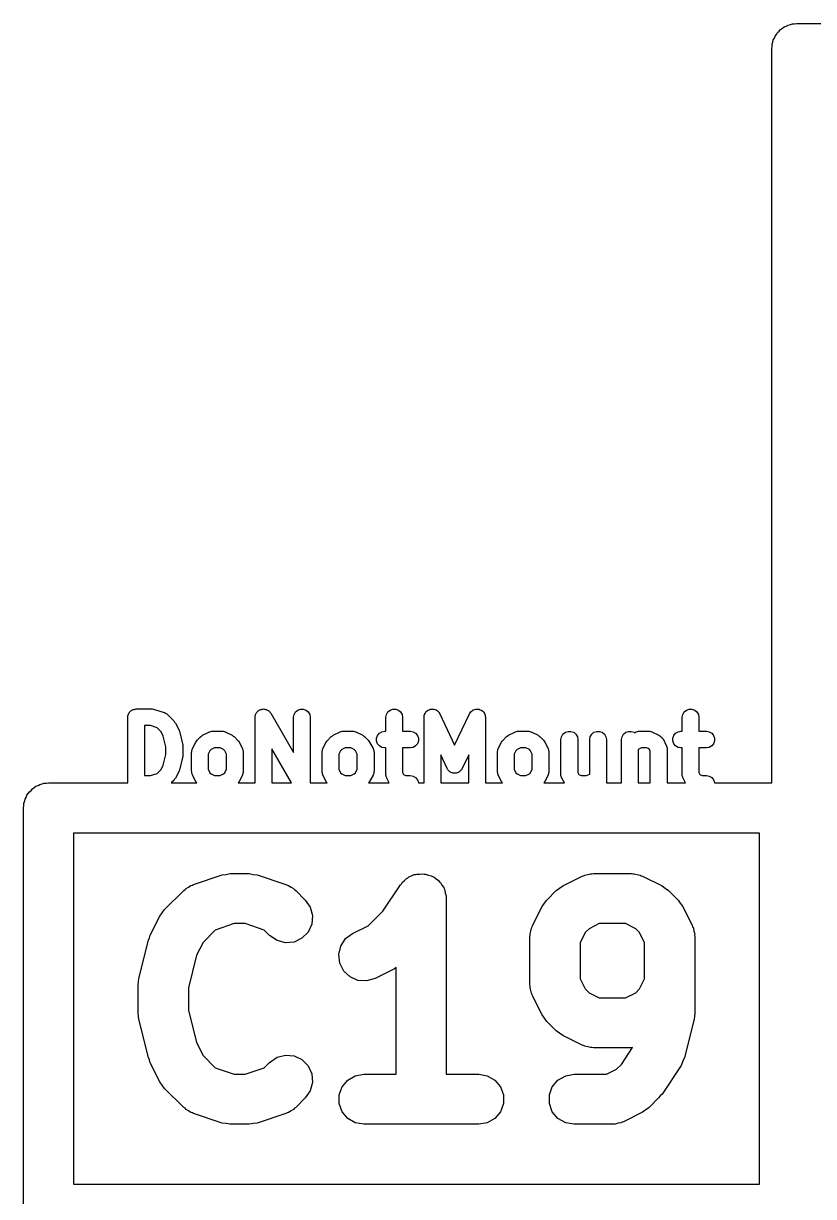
# Model space of a CAD drawing. Extents: x 103.2 to 159.1, y -150.7 to -109.
# Drawn here: x 106.539 to 108.901, y -120.68 to -117.171 of the extents above; entities that cross this region are included whole.
import ezdxf

# ---------------------------------------------------------------- set-up
doc = ezdxf.new("R2010")
doc.units = 0
doc.header["$MEASUREMENT"] = 0
doc.layers.add('BLACK', color=7, linetype='CONTINUOUS')

msp = doc.modelspace()

# ---------------------------------------------------------------- linework, layer by layer
at = {"layer": 'Black'}
for p, q in [((108.808, -117.185), (108.813, -117.181)), ((108.813, -117.181), (108.819, -117.179)), ((108.819, -117.179), (108.825, -117.176)), ((108.825, -117.176), (108.832, -117.174)), ((108.832, -117.174), (108.838, -117.172)), ((108.838, -117.172), (108.844, -117.172)), ((108.844, -117.172), (108.851, -117.171)), ((108.851, -117.171), (110.051, -117.171)), ((108.78, -117.22), (108.784, -117.215)), ((108.784, -117.215), (108.786, -117.209)), ((108.786, -117.209), (108.79, -117.204)), ((108.79, -117.204), (108.793, -117.198)), ((108.793, -117.198), (108.798, -117.194)), ((108.798, -117.194), (108.802, -117.189)), ((108.802, -117.189), (108.808, -117.185)), ((108.776, -117.246), (108.777, -117.24)), ((108.776, -119.443), (108.776, -117.246)), ((108.777, -117.233), (108.779, -117.227)), ((108.777, -117.24), (108.777, -117.233)), ((108.779, -117.227), (108.78, -117.22)), ((106.851, -119.242), (106.852, -119.24)), ((106.851, -119.244), (106.851, -119.242)), ((106.851, -119.246), (106.851, -119.244)), ((106.851, -119.443), (106.851, -119.246)), ((106.852, -119.238), (106.854, -119.236)), ((106.852, -119.24), (106.852, -119.238)), ((106.854, -119.234), (106.856, -119.232)), ((106.854, -119.236), (106.854, -119.234)), ((106.856, -119.232), (106.857, -119.23)), ((106.857, -119.23), (106.858, -119.229)), ((106.858, -119.229), (106.86, -119.227)), ((106.86, -119.227), (106.862, -119.226)), ((106.862, -119.226), (106.863, -119.225)), ((106.863, -119.225), (106.865, -119.224)), ((106.865, -119.224), (106.867, -119.223)), ((106.867, -119.223), (106.87, -119.223)), ((106.87, -119.223), (106.872, -119.222)), ((106.872, -119.222), (106.874, -119.222)), ((106.874, -119.222), (106.876, -119.221)), ((106.876, -119.221), (106.924, -119.221)), ((106.924, -119.221), (106.927, -119.222)), ((106.927, -119.222), (106.931, -119.223)), ((106.931, -119.223), (106.96, -119.232)), ((106.96, -119.232), (106.961, -119.233)), ((106.961, -119.233), (106.963, -119.233)), ((106.963, -119.233), (106.965, -119.235)), ((106.965, -119.235), (106.968, -119.236)), ((106.968, -119.236), (106.969, -119.237)), ((106.969, -119.237), (106.97, -119.238)), ((106.97, -119.238), (106.989, -119.257)), ((107.232, -119.242), (107.233, -119.24)), ((107.232, -119.244), (107.232, -119.242)), ((107.232, -119.246), (107.232, -119.244)), ((107.232, -119.443), (107.232, -119.246)), ((107.233, -119.238), (107.234, -119.236)), ((107.233, -119.24), (107.233, -119.238)), ((107.234, -119.236), (107.235, -119.234)), ((107.235, -119.234), (107.237, -119.232)), ((107.237, -119.232), (107.238, -119.23)), ((107.238, -119.23), (107.239, -119.229)), ((107.239, -119.229), (107.241, -119.227)), ((107.241, -119.227), (107.243, -119.226)), ((107.243, -119.226), (107.244, -119.225)), ((107.244, -119.225), (107.246, -119.224)), ((107.246, -119.224), (107.248, -119.223)), ((107.248, -119.223), (107.251, -119.223)), ((107.251, -119.223), (107.253, -119.222)), ((107.253, -119.222), (107.255, -119.222)), ((107.255, -119.222), (107.257, -119.221)), ((107.257, -119.221), (107.259, -119.222)), ((107.259, -119.222), (107.261, -119.222)), ((107.261, -119.222), (107.263, -119.223)), ((107.263, -119.223), (107.266, -119.223)), ((107.266, -119.223), (107.267, -119.224)), ((107.267, -119.224), (107.269, -119.225)), ((107.269, -119.225), (107.271, -119.226)), ((107.271, -119.226), (107.273, -119.227)), ((107.273, -119.227), (107.274, -119.229)), ((107.274, -119.229), (107.276, -119.23)), ((107.276, -119.23), (107.277, -119.232)), ((107.277, -119.232), (107.279, -119.234)), ((107.279, -119.234), (107.346, -119.352)), ((107.346, -119.246), (107.348, -119.238)), ((107.346, -119.352), (107.346, -119.246)), ((107.348, -119.238), (107.352, -119.23)), ((107.352, -119.23), (107.359, -119.225)), ((107.359, -119.225), (107.367, -119.222)), ((107.367, -119.222), (107.375, -119.222)), ((107.375, -119.222), (107.384, -119.225)), ((107.384, -119.225), (107.39, -119.23)), ((107.39, -119.23), (107.395, -119.238)), ((107.395, -119.238), (107.396, -119.246)), ((107.396, -119.246), (107.396, -119.443)), ((107.622, -119.246), (107.624, -119.238)), ((107.622, -119.288), (107.622, -119.246)), ((107.624, -119.238), (107.628, -119.23)), ((107.628, -119.23), (107.635, -119.225)), ((107.635, -119.225), (107.643, -119.222)), ((107.643, -119.222), (107.652, -119.222)), ((107.652, -119.222), (107.66, -119.225)), ((107.66, -119.225), (107.666, -119.23)), ((107.666, -119.23), (107.671, -119.238)), ((107.671, -119.238), (107.672, -119.246)), ((107.672, -119.246), (107.672, -119.288)), ((107.737, -119.24), (107.738, -119.239)), ((107.737, -119.243), (107.737, -119.24)), ((107.737, -119.246), (107.737, -119.243)), ((107.737, -119.443), (107.737, -119.246)), ((107.738, -119.238), (107.74, -119.235)), ((107.738, -119.239), (107.738, -119.238)), ((107.74, -119.235), (107.741, -119.232)), ((107.741, -119.232), (107.742, -119.231)), ((107.742, -119.23), (107.745, -119.228)), ((107.742, -119.231), (107.742, -119.23)), ((107.745, -119.228), (107.747, -119.226)), ((107.747, -119.226), (107.748, -119.226)), ((107.748, -119.226), (107.749, -119.225)), ((107.749, -119.225), (107.752, -119.224)), ((107.752, -119.224), (107.755, -119.222)), ((107.755, -119.222), (107.756, -119.222)), ((107.756, -119.222), (107.757, -119.222)), ((107.757, -119.222), (107.761, -119.222)), ((107.761, -119.222), (107.764, -119.222)), ((107.764, -119.222), (107.765, -119.222)), ((107.765, -119.222), (107.766, -119.222)), ((107.766, -119.222), (107.769, -119.223)), ((107.769, -119.223), (107.772, -119.224)), ((107.772, -119.224), (107.773, -119.224)), ((107.773, -119.224), (107.774, -119.225)), ((107.774, -119.225), (107.777, -119.227)), ((107.777, -119.227), (107.779, -119.229)), ((107.779, -119.229), (107.78, -119.23)), ((107.78, -119.23), (107.781, -119.23)), ((107.781, -119.23), (107.782, -119.233)), ((107.782, -119.233), (107.784, -119.236)), ((107.784, -119.236), (107.828, -119.33)), ((107.828, -119.33), (107.872, -119.236)), ((107.872, -119.236), (107.874, -119.233)), ((107.874, -119.233), (107.876, -119.23)), ((107.876, -119.23), (107.877, -119.23)), ((107.877, -119.229), (107.88, -119.227)), ((107.877, -119.23), (107.877, -119.229)), ((107.88, -119.227), (107.882, -119.225)), ((107.882, -119.225), (107.883, -119.224)), ((107.883, -119.224), (107.884, -119.224)), ((107.884, -119.224), (107.888, -119.223)), ((107.888, -119.223), (107.891, -119.222)), ((107.891, -119.222), (107.892, -119.222)), ((107.892, -119.222), (107.893, -119.222)), ((107.893, -119.222), (107.896, -119.222)), ((107.896, -119.222), (107.899, -119.222)), ((107.899, -119.222), (107.9, -119.222)), ((107.9, -119.222), (107.901, -119.222)), ((107.901, -119.222), (107.904, -119.224)), ((107.904, -119.224), (107.907, -119.225)), ((107.907, -119.225), (107.908, -119.226)), ((107.908, -119.226), (107.909, -119.226)), ((107.909, -119.226), (107.912, -119.228)), ((107.912, -119.228), (107.914, -119.23)), ((107.914, -119.23), (107.915, -119.231)), ((107.915, -119.231), (107.915, -119.232)), ((107.915, -119.232), (107.917, -119.235)), ((107.917, -119.235), (107.918, -119.238)), ((107.918, -119.238), (107.919, -119.239)), ((107.919, -119.239), (107.919, -119.24)), ((107.919, -119.24), (107.919, -119.243)), ((107.919, -119.243), (107.92, -119.246)), ((107.92, -119.246), (107.92, -119.443)), ((108.508, -119.246), (108.51, -119.238)), ((108.508, -119.288), (108.508, -119.246)), ((108.51, -119.238), (108.514, -119.23)), ((108.514, -119.23), (108.521, -119.225)), ((108.521, -119.225), (108.529, -119.222)), ((108.529, -119.222), (108.537, -119.222)), ((108.537, -119.222), (108.546, -119.225)), ((108.546, -119.225), (108.552, -119.23)), ((108.552, -119.23), (108.557, -119.238)), ((108.557, -119.238), (108.558, -119.246)), ((108.558, -119.246), (108.558, -119.288)), ((106.901, -119.271), (106.901, -119.421)), ((106.919, -119.271), (106.901, -119.271)), ((106.939, -119.278), (106.919, -119.271)), ((106.951, -119.29), (106.939, -119.278)), ((106.989, -119.257), (106.991, -119.261)), ((106.991, -119.261), (106.994, -119.264)), ((106.994, -119.264), (107.003, -119.283)), ((107.003, -119.283), (107.004, -119.286)), ((107.004, -119.286), (107.005, -119.288)), ((106.957, -119.303), (106.951, -119.29)), ((106.965, -119.335), (106.957, -119.303)), ((107.005, -119.288), (107.014, -119.326)), ((107.044, -119.34), (107.054, -119.321)), ((107.054, -119.321), (107.056, -119.318)), ((107.056, -119.318), (107.058, -119.315)), ((107.058, -119.315), (107.068, -119.305)), ((107.068, -119.305), (107.071, -119.303)), ((107.071, -119.303), (107.074, -119.3)), ((107.074, -119.3), (107.093, -119.291)), ((107.093, -119.291), (107.095, -119.29)), ((107.095, -119.29), (107.096, -119.29)), ((107.096, -119.29), (107.099, -119.289)), ((107.099, -119.289), (107.102, -119.288)), ((107.102, -119.288), (107.103, -119.288)), ((107.103, -119.288), (107.104, -119.288)), ((107.104, -119.288), (107.133, -119.288)), ((107.133, -119.288), (107.134, -119.288)), ((107.134, -119.288), (107.136, -119.288)), ((107.136, -119.288), (107.139, -119.289)), ((107.139, -119.289), (107.142, -119.29)), ((107.142, -119.29), (107.143, -119.29)), ((107.143, -119.29), (107.144, -119.291)), ((107.144, -119.291), (107.163, -119.3)), ((107.163, -119.3), (107.166, -119.303)), ((107.166, -119.303), (107.17, -119.305)), ((107.17, -119.305), (107.179, -119.315)), ((107.179, -119.315), (107.182, -119.318)), ((107.182, -119.318), (107.184, -119.321)), ((107.184, -119.321), (107.194, -119.34)), ((107.434, -119.34), (107.444, -119.321)), ((107.444, -119.321), (107.446, -119.318)), ((107.446, -119.318), (107.449, -119.315)), ((107.449, -119.315), (107.458, -119.305)), ((107.458, -119.305), (107.462, -119.303)), ((107.462, -119.303), (107.465, -119.3)), ((107.465, -119.3), (107.484, -119.291)), ((107.484, -119.291), (107.485, -119.29)), ((107.485, -119.29), (107.486, -119.29)), ((107.486, -119.29), (107.489, -119.289)), ((107.489, -119.289), (107.492, -119.288)), ((107.492, -119.288), (107.494, -119.288)), ((107.494, -119.288), (107.495, -119.288)), ((107.495, -119.288), (107.524, -119.288)), ((107.524, -119.288), (107.525, -119.288)), ((107.525, -119.288), (107.526, -119.288)), ((107.526, -119.288), (107.529, -119.289)), ((107.529, -119.289), (107.532, -119.29)), ((107.532, -119.29), (107.533, -119.29)), ((107.533, -119.29), (107.535, -119.291)), ((107.535, -119.291), (107.554, -119.3)), ((107.554, -119.3), (107.557, -119.303)), ((107.557, -119.303), (107.56, -119.305)), ((107.56, -119.305), (107.57, -119.315)), ((107.57, -119.315), (107.572, -119.318)), ((107.572, -119.318), (107.574, -119.321)), ((107.574, -119.321), (107.584, -119.34)), ((107.594, -119.309), (107.597, -119.301)), ((107.594, -119.317), (107.594, -119.309)), ((107.597, -119.326), (107.594, -119.317)), ((107.597, -119.301), (107.603, -119.294)), ((107.603, -119.294), (107.61, -119.29)), ((107.61, -119.29), (107.619, -119.288)), ((107.619, -119.288), (107.622, -119.288)), ((107.672, -119.288), (107.695, -119.288)), ((107.695, -119.288), (107.704, -119.29)), ((107.704, -119.29), (107.711, -119.294)), ((107.711, -119.294), (107.717, -119.301)), ((107.717, -119.301), (107.72, -119.309)), ((107.72, -119.317), (107.717, -119.326)), ((107.72, -119.309), (107.72, -119.317)), ((107.958, -119.34), (107.968, -119.321)), ((107.968, -119.321), (107.97, -119.318)), ((107.97, -119.318), (107.973, -119.315)), ((107.973, -119.315), (107.982, -119.305)), ((107.982, -119.305), (107.985, -119.303)), ((107.985, -119.303), (107.989, -119.3)), ((107.989, -119.3), (108.008, -119.291)), ((108.008, -119.291), (108.009, -119.29)), ((108.009, -119.29), (108.01, -119.29)), ((108.01, -119.29), (108.013, -119.289)), ((108.013, -119.289), (108.016, -119.288)), ((108.016, -119.288), (108.017, -119.288)), ((108.017, -119.288), (108.019, -119.288)), ((108.019, -119.288), (108.047, -119.288)), ((108.047, -119.288), (108.049, -119.288)), ((108.049, -119.288), (108.05, -119.288)), ((108.05, -119.288), (108.053, -119.289)), ((108.053, -119.289), (108.056, -119.29)), ((108.056, -119.29), (108.057, -119.29)), ((108.057, -119.29), (108.059, -119.291)), ((108.059, -119.291), (108.078, -119.3)), ((108.078, -119.3), (108.081, -119.303)), ((108.081, -119.303), (108.084, -119.305)), ((108.084, -119.305), (108.094, -119.315)), ((108.094, -119.315), (108.096, -119.318)), ((108.096, -119.318), (108.098, -119.321)), ((108.098, -119.321), (108.108, -119.34)), ((108.146, -119.313), (108.148, -119.305)), ((108.146, -119.418), (108.146, -119.313)), ((108.148, -119.305), (108.152, -119.297)), ((108.152, -119.297), (108.159, -119.291)), ((108.159, -119.291), (108.167, -119.289)), ((108.167, -119.289), (108.175, -119.289)), ((108.175, -119.289), (108.184, -119.291)), ((108.184, -119.291), (108.19, -119.297)), ((108.19, -119.297), (108.195, -119.305)), ((108.195, -119.305), (108.196, -119.313)), ((108.196, -119.313), (108.196, -119.412)), ((108.232, -119.313), (108.233, -119.305)), ((108.232, -119.417), (108.232, -119.313)), ((108.233, -119.305), (108.238, -119.297)), ((108.238, -119.297), (108.244, -119.291)), ((108.244, -119.291), (108.253, -119.289)), ((108.253, -119.289), (108.261, -119.289)), ((108.261, -119.289), (108.269, -119.291)), ((108.269, -119.291), (108.276, -119.297)), ((108.276, -119.297), (108.28, -119.305)), ((108.28, -119.305), (108.282, -119.313)), ((108.282, -119.313), (108.282, -119.443)), ((108.327, -119.313), (108.329, -119.305)), ((108.327, -119.443), (108.327, -119.313)), ((108.329, -119.305), (108.333, -119.297)), ((108.333, -119.297), (108.34, -119.291)), ((108.34, -119.291), (108.348, -119.289)), ((108.348, -119.289), (108.356, -119.289)), ((108.356, -119.289), (108.365, -119.291)), ((108.365, -119.291), (108.366, -119.293)), ((108.366, -119.293), (108.369, -119.291)), ((108.369, -119.291), (108.371, -119.29)), ((108.371, -119.29), (108.372, -119.29)), ((108.372, -119.29), (108.375, -119.289)), ((108.375, -119.289), (108.378, -119.288)), ((108.378, -119.288), (108.379, -119.288)), ((108.379, -119.288), (108.381, -119.288)), ((108.381, -119.288), (108.409, -119.288)), ((108.409, -119.288), (108.411, -119.288)), ((108.411, -119.288), (108.412, -119.288)), ((108.412, -119.288), (108.415, -119.289)), ((108.415, -119.289), (108.418, -119.29)), ((108.418, -119.29), (108.419, -119.29)), ((108.419, -119.29), (108.42, -119.291)), ((108.42, -119.291), (108.439, -119.3)), ((108.439, -119.3), (108.442, -119.302)), ((108.442, -119.302), (108.445, -119.305)), ((108.445, -119.305), (108.446, -119.305)), ((108.446, -119.305), (108.446, -119.305)), ((108.446, -119.305), (108.448, -119.309)), ((108.448, -119.309), (108.451, -119.311)), ((108.451, -119.311), (108.46, -119.331)), ((108.48, -119.309), (108.483, -119.301)), ((108.48, -119.317), (108.48, -119.309)), ((108.483, -119.326), (108.48, -119.317)), ((108.483, -119.301), (108.488, -119.294)), ((108.488, -119.294), (108.496, -119.29)), ((108.496, -119.29), (108.504, -119.288)), ((108.504, -119.288), (108.508, -119.288)), ((108.558, -119.288), (108.581, -119.288)), ((108.581, -119.288), (108.589, -119.29)), ((108.589, -119.29), (108.597, -119.294)), ((108.597, -119.294), (108.602, -119.301)), ((108.602, -119.301), (108.605, -119.309)), ((108.605, -119.317), (108.602, -119.326)), ((108.605, -119.309), (108.605, -119.317)), ((106.957, -119.39), (106.965, -119.358)), ((106.965, -119.358), (106.965, -119.335)), ((107.014, -119.326), (107.015, -119.329)), ((107.015, -119.329), (107.015, -119.332)), ((107.015, -119.332), (107.015, -119.361)), ((107.041, -119.351), (107.042, -119.35)), ((107.041, -119.408), (107.041, -119.351)), ((107.042, -119.346), (107.043, -119.343)), ((107.042, -119.348), (107.042, -119.346)), ((107.042, -119.35), (107.042, -119.348)), ((107.043, -119.343), (107.044, -119.341)), ((107.044, -119.341), (107.044, -119.34)), ((107.096, -119.347), (107.091, -119.357)), ((107.091, -119.357), (107.091, -119.402)), ((107.1, -119.343), (107.096, -119.347)), ((107.11, -119.338), (107.1, -119.343)), ((107.127, -119.338), (107.11, -119.338)), ((107.137, -119.343), (107.127, -119.338)), ((107.141, -119.347), (107.137, -119.343)), ((107.146, -119.357), (107.141, -119.347)), ((107.146, -119.402), (107.146, -119.357)), ((107.194, -119.34), (107.194, -119.341)), ((107.194, -119.341), (107.195, -119.343)), ((107.195, -119.343), (107.195, -119.346)), ((107.195, -119.346), (107.196, -119.348)), ((107.196, -119.348), (107.196, -119.35)), ((107.196, -119.35), (107.196, -119.351)), ((107.196, -119.351), (107.196, -119.408)), ((107.34, -119.443), (107.282, -119.341)), ((107.282, -119.341), (107.282, -119.443)), ((107.432, -119.348), (107.433, -119.346)), ((107.432, -119.35), (107.432, -119.348)), ((107.432, -119.351), (107.432, -119.35)), ((107.432, -119.408), (107.432, -119.351)), ((107.433, -119.343), (107.434, -119.341)), ((107.433, -119.346), (107.433, -119.343)), ((107.434, -119.341), (107.434, -119.34)), ((107.487, -119.347), (107.482, -119.357)), ((107.482, -119.357), (107.482, -119.402)), ((107.491, -119.343), (107.487, -119.347)), ((107.501, -119.338), (107.491, -119.343)), ((107.518, -119.338), (107.501, -119.338)), ((107.528, -119.343), (107.518, -119.338)), ((107.532, -119.347), (107.528, -119.343)), ((107.537, -119.357), (107.532, -119.347)), ((107.537, -119.402), (107.537, -119.357)), ((107.584, -119.34), (107.584, -119.341)), ((107.584, -119.341), (107.585, -119.343)), ((107.585, -119.343), (107.586, -119.346)), ((107.586, -119.346), (107.586, -119.348)), ((107.586, -119.348), (107.586, -119.35)), ((107.586, -119.35), (107.587, -119.351)), ((107.587, -119.351), (107.587, -119.408)), ((107.603, -119.332), (107.597, -119.326)), ((107.61, -119.337), (107.603, -119.332)), ((107.619, -119.338), (107.61, -119.337)), ((107.622, -119.338), (107.619, -119.338)), ((107.622, -119.418), (107.622, -119.338)), ((107.695, -119.338), (107.672, -119.338)), ((107.672, -119.338), (107.672, -119.412)), ((107.704, -119.337), (107.695, -119.338)), ((107.711, -119.332), (107.704, -119.337)), ((107.717, -119.326), (107.711, -119.332)), ((107.956, -119.348), (107.957, -119.346)), ((107.956, -119.35), (107.956, -119.348)), ((107.956, -119.351), (107.956, -119.35)), ((107.956, -119.408), (107.956, -119.351)), ((107.957, -119.343), (107.958, -119.341)), ((107.957, -119.346), (107.957, -119.343)), ((107.958, -119.341), (107.958, -119.34)), ((108.011, -119.347), (108.006, -119.357)), ((108.006, -119.357), (108.006, -119.402)), ((108.015, -119.343), (108.011, -119.347)), ((108.025, -119.338), (108.015, -119.343)), ((108.041, -119.338), (108.025, -119.338)), ((108.052, -119.343), (108.041, -119.338)), ((108.055, -119.347), (108.052, -119.343)), ((108.06, -119.357), (108.055, -119.347)), ((108.06, -119.402), (108.06, -119.357)), ((108.108, -119.34), (108.108, -119.341)), ((108.108, -119.341), (108.109, -119.343)), ((108.109, -119.343), (108.109, -119.346)), ((108.109, -119.346), (108.11, -119.348)), ((108.11, -119.348), (108.11, -119.35)), ((108.11, -119.35), (108.11, -119.351)), ((108.11, -119.351), (108.11, -119.408)), ((108.387, -119.338), (108.377, -119.343)), ((108.377, -119.343), (108.377, -119.443)), ((108.403, -119.338), (108.387, -119.338)), ((108.41, -119.341), (108.403, -119.338)), ((108.413, -119.348), (108.41, -119.341)), ((108.413, -119.443), (108.413, -119.348)), ((108.46, -119.331), (108.461, -119.332)), ((108.461, -119.332), (108.461, -119.333)), ((108.461, -119.333), (108.462, -119.336)), ((108.462, -119.336), (108.463, -119.339)), ((108.463, -119.339), (108.463, -119.34)), ((108.463, -119.34), (108.463, -119.342)), ((108.463, -119.342), (108.463, -119.443)), ((108.488, -119.332), (108.483, -119.326)), ((108.496, -119.337), (108.488, -119.332)), ((108.504, -119.338), (108.496, -119.337)), ((108.508, -119.338), (108.504, -119.338)), ((108.508, -119.418), (108.508, -119.338)), ((108.581, -119.338), (108.558, -119.338)), ((108.558, -119.338), (108.558, -119.412)), ((108.589, -119.337), (108.581, -119.338)), ((108.597, -119.332), (108.589, -119.337)), ((108.602, -119.326), (108.597, -119.332)), ((106.951, -119.403), (106.957, -119.39)), ((107.014, -119.367), (107.005, -119.405)), ((107.015, -119.364), (107.014, -119.367)), ((107.015, -119.361), (107.015, -119.364)), ((107.806, -119.4), (107.787, -119.359)), ((107.787, -119.359), (107.787, -119.443)), ((107.87, -119.359), (107.851, -119.4)), ((107.87, -119.443), (107.87, -119.359)), ((106.901, -119.421), (106.919, -119.421)), ((106.919, -119.421), (106.939, -119.415)), ((106.939, -119.415), (106.951, -119.403)), ((107.003, -119.41), (106.994, -119.429)), ((107.004, -119.407), (107.003, -119.41)), ((107.005, -119.405), (107.004, -119.407)), ((107.042, -119.41), (107.041, -119.408)), ((107.042, -119.411), (107.042, -119.41)), ((107.042, -119.414), (107.042, -119.411)), ((107.043, -119.417), (107.042, -119.414)), ((107.044, -119.418), (107.043, -119.417)), ((107.044, -119.42), (107.044, -119.418)), ((107.054, -119.439), (107.044, -119.42)), ((107.091, -119.402), (107.096, -119.413)), ((107.096, -119.413), (107.1, -119.416)), ((107.1, -119.416), (107.11, -119.421)), ((107.11, -119.421), (107.127, -119.421)), ((107.127, -119.421), (107.137, -119.416)), ((107.137, -119.416), (107.141, -119.413)), ((107.141, -119.413), (107.146, -119.402)), ((107.194, -119.42), (107.184, -119.439)), ((107.195, -119.417), (107.194, -119.418)), ((107.194, -119.418), (107.194, -119.42)), ((107.196, -119.411), (107.195, -119.414)), ((107.195, -119.414), (107.195, -119.417)), ((107.196, -119.408), (107.196, -119.41)), ((107.196, -119.41), (107.196, -119.411)), ((107.432, -119.41), (107.432, -119.408)), ((107.432, -119.411), (107.432, -119.41)), ((107.433, -119.414), (107.432, -119.411)), ((107.433, -119.417), (107.433, -119.414)), ((107.434, -119.418), (107.433, -119.417)), ((107.434, -119.42), (107.434, -119.418)), ((107.444, -119.439), (107.434, -119.42)), ((107.482, -119.402), (107.487, -119.413)), ((107.487, -119.413), (107.491, -119.416)), ((107.491, -119.416), (107.501, -119.421)), ((107.501, -119.421), (107.518, -119.421)), ((107.518, -119.421), (107.528, -119.416)), ((107.528, -119.416), (107.532, -119.413)), ((107.532, -119.413), (107.537, -119.402)), ((107.584, -119.42), (107.574, -119.439)), ((107.585, -119.417), (107.584, -119.418)), ((107.584, -119.418), (107.584, -119.42)), ((107.586, -119.414), (107.585, -119.417)), ((107.587, -119.408), (107.586, -119.41)), ((107.586, -119.41), (107.586, -119.411)), ((107.586, -119.411), (107.586, -119.414)), ((107.623, -119.419), (107.622, -119.418)), ((107.622, -119.421), (107.623, -119.419)), ((107.623, -119.424), (107.622, -119.421)), ((107.624, -119.426), (107.623, -119.424)), ((107.625, -119.428), (107.624, -119.426)), ((107.625, -119.429), (107.625, -119.428)), ((107.672, -119.412), (107.675, -119.418)), ((107.675, -119.418), (107.682, -119.421)), ((107.682, -119.421), (107.695, -119.421)), ((107.695, -119.421), (107.704, -119.423)), ((107.704, -119.423), (107.711, -119.427)), ((107.711, -119.427), (107.717, -119.434)), ((107.807, -119.402), (107.806, -119.4)), ((107.808, -119.404), (107.807, -119.402)), ((107.809, -119.405), (107.808, -119.404)), ((107.811, -119.407), (107.809, -119.405)), ((107.812, -119.408), (107.811, -119.407)), ((107.814, -119.41), (107.812, -119.408)), ((107.816, -119.411), (107.814, -119.41)), ((107.818, -119.412), (107.816, -119.411)), ((107.82, -119.413), (107.818, -119.412)), ((107.822, -119.413), (107.82, -119.413)), ((107.824, -119.414), (107.822, -119.413)), ((107.826, -119.414), (107.824, -119.414)), ((107.828, -119.414), (107.826, -119.414)), ((107.83, -119.414), (107.828, -119.414)), ((107.833, -119.414), (107.83, -119.414)), ((107.835, -119.413), (107.833, -119.414)), ((107.837, -119.413), (107.835, -119.413)), ((107.839, -119.412), (107.837, -119.413)), ((107.841, -119.411), (107.839, -119.412)), ((107.843, -119.41), (107.841, -119.411)), ((107.844, -119.408), (107.843, -119.41)), ((107.846, -119.407), (107.844, -119.408)), ((107.847, -119.405), (107.846, -119.407)), ((107.849, -119.404), (107.847, -119.405)), ((107.85, -119.402), (107.849, -119.404)), ((107.851, -119.4), (107.85, -119.402)), ((107.956, -119.41), (107.956, -119.408)), ((107.956, -119.411), (107.956, -119.41)), ((107.957, -119.414), (107.956, -119.411)), ((107.957, -119.417), (107.957, -119.414)), ((107.958, -119.418), (107.957, -119.417)), ((107.958, -119.42), (107.958, -119.418)), ((107.968, -119.439), (107.958, -119.42)), ((108.006, -119.402), (108.011, -119.413)), ((108.011, -119.413), (108.015, -119.416)), ((108.015, -119.416), (108.025, -119.421)), ((108.025, -119.421), (108.041, -119.421)), ((108.041, -119.421), (108.052, -119.416)), ((108.052, -119.416), (108.055, -119.413)), ((108.055, -119.413), (108.06, -119.402)), ((108.108, -119.42), (108.098, -119.439)), ((108.109, -119.417), (108.108, -119.418)), ((108.108, -119.418), (108.108, -119.42)), ((108.11, -119.411), (108.109, -119.414)), ((108.109, -119.414), (108.109, -119.417)), ((108.11, -119.408), (108.11, -119.41)), ((108.11, -119.41), (108.11, -119.411)), ((108.146, -119.419), (108.146, -119.418)), ((108.146, -119.421), (108.146, -119.419)), ((108.147, -119.424), (108.146, -119.421)), ((108.148, -119.426), (108.147, -119.424)), ((108.148, -119.428), (108.148, -119.426)), ((108.149, -119.429), (108.148, -119.428)), ((108.196, -119.412), (108.199, -119.418)), ((108.199, -119.418), (108.206, -119.421)), ((108.206, -119.421), (108.222, -119.421)), ((108.222, -119.421), (108.232, -119.417)), ((108.508, -119.419), (108.508, -119.418)), ((108.508, -119.421), (108.508, -119.419)), ((108.509, -119.424), (108.508, -119.421)), ((108.51, -119.426), (108.509, -119.424)), ((108.51, -119.428), (108.51, -119.426)), ((108.511, -119.429), (108.51, -119.428)), ((108.558, -119.412), (108.561, -119.418)), ((108.561, -119.418), (108.568, -119.421)), ((108.568, -119.421), (108.581, -119.421)), ((108.581, -119.421), (108.589, -119.423)), ((108.589, -119.423), (108.597, -119.427)), ((108.597, -119.427), (108.602, -119.434)), ((106.562, -119.466), (106.566, -119.461)), ((106.566, -119.461), (106.571, -119.457)), ((106.571, -119.457), (106.576, -119.453)), ((106.576, -119.453), (106.583, -119.451)), ((106.583, -119.451), (106.588, -119.448)), ((106.588, -119.448), (106.595, -119.446)), ((106.595, -119.446), (106.601, -119.444)), ((106.601, -119.444), (106.608, -119.444)), ((106.608, -119.444), (106.614, -119.443)), ((106.614, -119.443), (106.851, -119.443)), ((106.989, -119.436), (106.981, -119.443)), ((106.981, -119.443), (107.057, -119.443)), ((106.991, -119.432), (106.989, -119.436)), ((106.994, -119.429), (106.991, -119.432)), ((107.056, -119.442), (107.054, -119.439)), ((107.057, -119.443), (107.056, -119.442)), ((107.182, -119.442), (107.181, -119.443)), ((107.181, -119.443), (107.232, -119.443)), ((107.184, -119.439), (107.182, -119.442)), ((107.282, -119.443), (107.34, -119.443)), ((107.396, -119.443), (107.447, -119.443)), ((107.446, -119.442), (107.444, -119.439)), ((107.447, -119.443), (107.446, -119.442)), ((107.572, -119.442), (107.571, -119.443)), ((107.571, -119.443), (107.632, -119.443)), ((107.574, -119.439), (107.572, -119.442)), ((107.632, -119.443), (107.625, -119.429)), ((107.717, -119.434), (107.72, -119.442)), ((107.72, -119.442), (107.72, -119.443)), ((107.72, -119.443), (107.737, -119.443)), ((107.787, -119.443), (107.87, -119.443)), ((107.92, -119.443), (107.971, -119.443)), ((107.97, -119.442), (107.968, -119.439)), ((107.971, -119.443), (107.97, -119.442)), ((108.096, -119.442), (108.095, -119.443)), ((108.095, -119.443), (108.156, -119.443)), ((108.098, -119.439), (108.096, -119.442)), ((108.156, -119.443), (108.149, -119.429)), ((108.282, -119.443), (108.327, -119.443)), ((108.377, -119.443), (108.413, -119.443)), ((108.463, -119.443), (108.518, -119.443)), ((108.518, -119.443), (108.511, -119.429)), ((108.602, -119.434), (108.605, -119.442)), ((108.605, -119.442), (108.605, -119.443)), ((108.605, -119.443), (108.776, -119.443)), ((106.542, -119.499), (106.544, -119.492)), ((106.544, -119.492), (106.547, -119.487)), ((106.547, -119.487), (106.549, -119.48)), ((106.549, -119.48), (106.553, -119.475)), ((106.553, -119.475), (106.557, -119.47)), ((106.557, -119.47), (106.562, -119.466)), ((106.539, -119.518), (106.54, -119.512)), ((106.539, -120.718), (106.539, -119.518)), ((106.54, -119.505), (106.542, -119.499)), ((106.54, -119.512), (106.54, -119.505)), ((108.739, -119.593), (106.689, -119.593)), ((106.689, -119.593), (106.689, -120.643)), ((108.739, -120.643), (108.739, -119.593)), ((107.047, -119.747), (107.133, -119.718)), ((107.133, -119.718), (107.145, -119.717)), ((107.145, -119.717), (107.157, -119.714)), ((107.157, -119.714), (107.214, -119.714)), ((107.214, -119.714), (107.226, -119.717)), ((107.226, -119.717), (107.238, -119.718)), ((107.238, -119.718), (107.323, -119.747)), ((107.669, -119.745), (107.671, -119.741)), ((107.671, -119.741), (107.678, -119.735)), ((107.678, -119.735), (107.684, -119.729)), ((107.684, -119.729), (107.688, -119.727)), ((107.688, -119.727), (107.691, -119.724)), ((107.691, -119.724), (107.699, -119.721)), ((107.699, -119.721), (107.707, -119.717)), ((107.707, -119.717), (107.711, -119.717)), ((107.711, -119.717), (107.715, -119.716)), ((107.715, -119.716), (107.724, -119.716)), ((107.724, -119.716), (107.733, -119.715)), ((107.733, -119.715), (107.737, -119.716)), ((107.737, -119.716), (107.741, -119.716)), ((107.741, -119.716), (107.75, -119.719)), ((107.75, -119.719), (107.758, -119.721)), ((107.758, -119.721), (107.762, -119.723)), ((107.762, -119.723), (107.766, -119.724)), ((107.766, -119.724), (107.773, -119.73)), ((107.773, -119.73), (107.78, -119.735)), ((107.78, -119.735), (107.783, -119.739)), ((107.783, -119.739), (107.786, -119.741)), ((107.786, -119.741), (107.79, -119.749)), ((108.152, -119.751), (108.209, -119.722)), ((108.209, -119.722), (108.213, -119.721)), ((108.213, -119.721), (108.217, -119.719)), ((108.217, -119.719), (108.226, -119.717)), ((108.226, -119.717), (108.234, -119.715)), ((108.234, -119.715), (108.238, -119.715)), ((108.238, -119.715), (108.243, -119.714)), ((108.243, -119.714), (108.357, -119.714)), ((108.357, -119.714), (108.361, -119.715)), ((108.361, -119.715), (108.365, -119.715)), ((108.365, -119.715), (108.374, -119.717)), ((108.374, -119.717), (108.383, -119.719)), ((108.383, -119.719), (108.386, -119.721)), ((108.386, -119.721), (108.39, -119.722)), ((108.39, -119.722), (108.448, -119.751)), ((106.961, -119.822), (107.018, -119.765)), ((107.018, -119.765), (107.022, -119.762)), ((107.022, -119.762), (107.025, -119.759)), ((107.025, -119.759), (107.032, -119.755)), ((107.032, -119.755), (107.039, -119.75)), ((107.039, -119.75), (107.044, -119.749)), ((107.044, -119.749), (107.047, -119.747)), ((107.323, -119.747), (107.327, -119.749)), ((107.327, -119.749), (107.331, -119.75)), ((107.331, -119.75), (107.339, -119.755)), ((107.339, -119.755), (107.346, -119.759)), ((107.346, -119.759), (107.349, -119.762)), ((107.349, -119.762), (107.353, -119.765)), ((107.353, -119.765), (107.381, -119.794)), ((107.613, -119.827), (107.666, -119.748)), ((107.666, -119.748), (107.669, -119.745)), ((107.79, -119.749), (107.796, -119.756)), ((107.796, -119.756), (107.797, -119.76)), ((107.797, -119.76), (107.799, -119.764)), ((107.799, -119.764), (107.8, -119.773)), ((107.8, -119.773), (107.803, -119.781)), ((108.104, -119.794), (108.132, -119.765)), ((108.132, -119.765), (108.142, -119.758)), ((108.142, -119.758), (108.152, -119.751)), ((108.448, -119.751), (108.457, -119.758)), ((108.457, -119.758), (108.467, -119.765)), ((108.467, -119.765), (108.496, -119.794)), ((107.381, -119.794), (107.396, -119.815)), ((107.803, -119.781), (107.803, -119.785)), ((107.803, -119.785), (107.803, -119.789)), ((107.803, -119.789), (107.803, -120.314)), ((108.061, -119.87), (108.09, -119.813)), ((108.09, -119.813), (108.097, -119.803)), ((108.097, -119.803), (108.104, -119.794)), ((108.496, -119.794), (108.502, -119.803)), ((108.502, -119.803), (108.51, -119.813)), ((108.51, -119.813), (108.538, -119.87)), ((106.918, -119.899), (106.947, -119.842)), ((106.947, -119.842), (106.954, -119.832)), ((106.954, -119.832), (106.961, -119.822)), ((107.396, -119.815), (107.403, -119.84)), ((107.403, -119.84), (107.401, -119.866)), ((107.57, -119.871), (107.613, -119.827)), ((107.112, -119.884), (107.076, -119.92)), ((107.169, -119.864), (107.112, -119.884)), ((107.202, -119.864), (107.169, -119.864)), ((107.259, -119.884), (107.202, -119.864)), ((107.275, -119.9), (107.259, -119.884)), ((107.401, -119.866), (107.39, -119.89)), ((107.523, -119.894), (107.57, -119.871)), ((108.056, -119.887), (108.058, -119.878)), ((108.058, -119.878), (108.06, -119.874)), ((108.06, -119.874), (108.061, -119.87)), ((108.23, -119.88), (108.218, -119.891)), ((108.26, -119.864), (108.23, -119.88)), ((108.339, -119.864), (108.26, -119.864)), ((108.37, -119.88), (108.339, -119.864)), ((108.381, -119.891), (108.37, -119.88)), ((108.538, -119.87), (108.539, -119.874)), ((108.539, -119.874), (108.542, -119.878)), ((108.542, -119.878), (108.543, -119.887)), ((106.884, -120.028), (106.913, -119.914)), ((106.913, -119.914), (106.916, -119.907)), ((106.916, -119.907), (106.918, -119.899)), ((107.297, -119.915), (107.275, -119.9)), ((107.322, -119.921), (107.297, -119.915)), ((107.348, -119.919), (107.322, -119.921)), ((107.371, -119.908), (107.348, -119.919)), ((107.39, -119.89), (107.371, -119.908)), ((107.488, -119.931), (107.502, -119.909)), ((107.502, -119.909), (107.523, -119.894)), ((108.053, -119.904), (108.054, -119.899)), ((108.053, -120.047), (108.053, -119.904)), ((108.054, -119.895), (108.056, -119.887)), ((108.054, -119.899), (108.054, -119.895)), ((108.218, -119.891), (108.203, -119.921)), ((108.396, -119.921), (108.381, -119.891)), ((108.543, -119.887), (108.546, -119.895)), ((108.546, -119.895), (108.545, -119.899)), ((108.545, -119.899), (108.546, -119.904)), ((108.546, -119.904), (108.546, -120.132)), ((107.076, -119.92), (107.056, -119.958)), ((107.482, -119.956), (107.488, -119.931)), ((108.203, -119.921), (108.203, -120.029)), ((108.396, -120.029), (108.396, -119.921)), ((107.056, -119.958), (107.032, -120.056)), ((107.485, -119.982), (107.482, -119.956)), ((107.497, -120.006), (107.485, -119.982)), ((107.516, -120.023), (107.497, -120.006)), ((107.539, -120.034), (107.516, -120.023)), ((107.648, -119.999), (107.59, -120.028)), ((107.653, -119.995), (107.648, -119.999)), ((107.653, -120.314), (107.653, -119.995)), ((106.882, -120.047), (106.883, -120.038)), ((106.882, -120.132), (106.882, -120.047)), ((106.883, -120.038), (106.884, -120.028)), ((107.032, -120.056), (107.032, -120.123)), ((107.565, -120.035), (107.539, -120.034)), ((107.59, -120.028), (107.565, -120.035)), ((108.054, -120.051), (108.053, -120.047)), ((108.054, -120.055), (108.054, -120.051)), ((108.056, -120.064), (108.054, -120.055)), ((108.203, -120.029), (108.218, -120.059)), ((108.218, -120.059), (108.23, -120.071)), ((108.37, -120.071), (108.381, -120.059)), ((108.381, -120.059), (108.396, -120.029)), ((108.058, -120.072), (108.056, -120.064)), ((108.06, -120.076), (108.058, -120.072)), ((108.061, -120.08), (108.06, -120.076)), ((108.09, -120.137), (108.061, -120.08)), ((108.23, -120.071), (108.26, -120.086)), ((108.26, -120.086), (108.339, -120.086)), ((108.339, -120.086), (108.37, -120.071)), ((107.032, -120.123), (107.056, -120.22)), ((106.883, -120.141), (106.882, -120.132)), ((106.884, -120.15), (106.883, -120.141)), ((106.913, -120.265), (106.884, -120.15)), ((108.097, -120.147), (108.09, -120.137)), ((108.104, -120.157), (108.097, -120.147)), ((108.132, -120.185), (108.104, -120.157)), ((108.544, -120.15), (108.515, -120.265)), ((108.545, -120.141), (108.544, -120.15)), ((108.546, -120.132), (108.545, -120.141)), ((108.142, -120.192), (108.132, -120.185)), ((108.152, -120.199), (108.142, -120.192)), ((108.209, -120.228), (108.152, -120.199)), ((107.056, -120.22), (107.076, -120.259)), ((108.213, -120.229), (108.209, -120.228)), ((108.217, -120.231), (108.213, -120.229)), ((108.226, -120.233), (108.217, -120.231)), ((108.234, -120.235), (108.226, -120.233)), ((108.238, -120.235), (108.234, -120.235)), ((108.243, -120.236), (108.238, -120.235)), ((108.327, -120.285), (108.36, -120.235)), ((108.36, -120.235), (108.357, -120.236)), ((106.916, -120.272), (106.913, -120.265)), ((107.076, -120.259), (107.112, -120.295)), ((107.275, -120.279), (107.297, -120.264)), ((107.297, -120.264), (107.322, -120.258)), ((107.322, -120.258), (107.348, -120.26)), ((107.348, -120.26), (107.371, -120.271)), ((108.357, -120.236), (108.243, -120.236)), ((108.515, -120.265), (108.51, -120.276)), ((106.918, -120.28), (106.916, -120.272)), ((106.947, -120.337), (106.918, -120.28)), ((107.112, -120.295), (107.169, -120.314)), ((107.202, -120.314), (107.259, -120.295)), ((107.259, -120.295), (107.275, -120.279)), ((107.371, -120.271), (107.39, -120.289)), ((107.39, -120.289), (107.401, -120.313)), ((108.282, -120.314), (108.312, -120.299)), ((108.312, -120.299), (108.327, -120.285)), ((108.505, -120.288), (108.448, -120.374)), ((108.51, -120.276), (108.505, -120.288)), ((106.954, -120.347), (106.947, -120.337)), ((107.169, -120.314), (107.202, -120.314)), ((107.403, -120.339), (107.396, -120.364)), ((107.401, -120.313), (107.403, -120.339)), ((107.492, -120.352), (107.509, -120.332)), ((107.509, -120.332), (107.531, -120.319)), ((107.531, -120.319), (107.557, -120.314)), ((107.557, -120.314), (107.653, -120.314)), ((107.803, -120.314), (107.9, -120.314)), ((107.9, -120.314), (107.925, -120.319)), ((107.925, -120.319), (107.948, -120.332)), ((107.948, -120.332), (107.965, -120.352)), ((108.12, -120.352), (108.137, -120.332)), ((108.137, -120.332), (108.16, -120.319)), ((108.16, -120.319), (108.185, -120.314)), ((108.185, -120.314), (108.282, -120.314)), ((106.961, -120.357), (106.954, -120.347)), ((107.018, -120.414), (106.961, -120.357)), ((107.396, -120.364), (107.381, -120.385)), ((107.483, -120.376), (107.492, -120.352)), ((107.965, -120.352), (107.974, -120.376)), ((108.112, -120.376), (108.12, -120.352)), ((108.448, -120.374), (108.443, -120.379)), ((107.381, -120.385), (107.353, -120.414)), ((107.483, -120.402), (107.483, -120.376)), ((107.492, -120.427), (107.483, -120.402)), ((107.974, -120.402), (107.965, -120.427)), ((107.974, -120.376), (107.974, -120.402)), ((108.112, -120.402), (108.112, -120.376)), ((108.12, -120.427), (108.112, -120.402)), ((108.438, -120.385), (108.41, -120.414)), ((108.443, -120.379), (108.438, -120.385)), ((107.022, -120.416), (107.018, -120.414)), ((107.025, -120.42), (107.022, -120.416)), ((107.032, -120.424), (107.025, -120.42)), ((107.039, -120.429), (107.032, -120.424)), ((107.044, -120.43), (107.039, -120.429)), ((107.047, -120.432), (107.044, -120.43)), ((107.133, -120.461), (107.047, -120.432)), ((107.323, -120.432), (107.238, -120.461)), ((107.327, -120.43), (107.323, -120.432)), ((107.331, -120.429), (107.327, -120.43)), ((107.339, -120.424), (107.331, -120.429)), ((107.346, -120.42), (107.339, -120.424)), ((107.349, -120.416), (107.346, -120.42)), ((107.353, -120.414), (107.349, -120.416)), ((107.509, -120.447), (107.492, -120.427)), ((107.965, -120.427), (107.948, -120.447)), ((108.137, -120.447), (108.12, -120.427)), ((108.39, -120.428), (108.333, -120.457)), ((108.4, -120.421), (108.39, -120.428)), ((108.41, -120.414), (108.4, -120.421)), ((107.145, -120.462), (107.133, -120.461)), ((107.157, -120.464), (107.145, -120.462)), ((107.214, -120.464), (107.157, -120.464)), ((107.226, -120.462), (107.214, -120.464)), ((107.238, -120.461), (107.226, -120.462)), ((107.531, -120.46), (107.509, -120.447)), ((107.557, -120.464), (107.531, -120.46)), ((107.9, -120.464), (107.557, -120.464)), ((107.925, -120.46), (107.9, -120.464)), ((107.948, -120.447), (107.925, -120.46)), ((108.16, -120.46), (108.137, -120.447)), ((108.185, -120.464), (108.16, -120.46)), ((108.3, -120.464), (108.185, -120.464)), ((108.304, -120.464), (108.3, -120.464)), ((108.308, -120.464), (108.304, -120.464)), ((108.317, -120.461), (108.308, -120.464)), ((108.325, -120.46), (108.317, -120.461)), ((108.329, -120.458), (108.325, -120.46)), ((108.333, -120.457), (108.329, -120.458)), ((106.689, -120.643), (108.739, -120.643))]:
    msp.add_line(p, q, dxfattribs=at)

doc.saveas('drawing.dxf')
